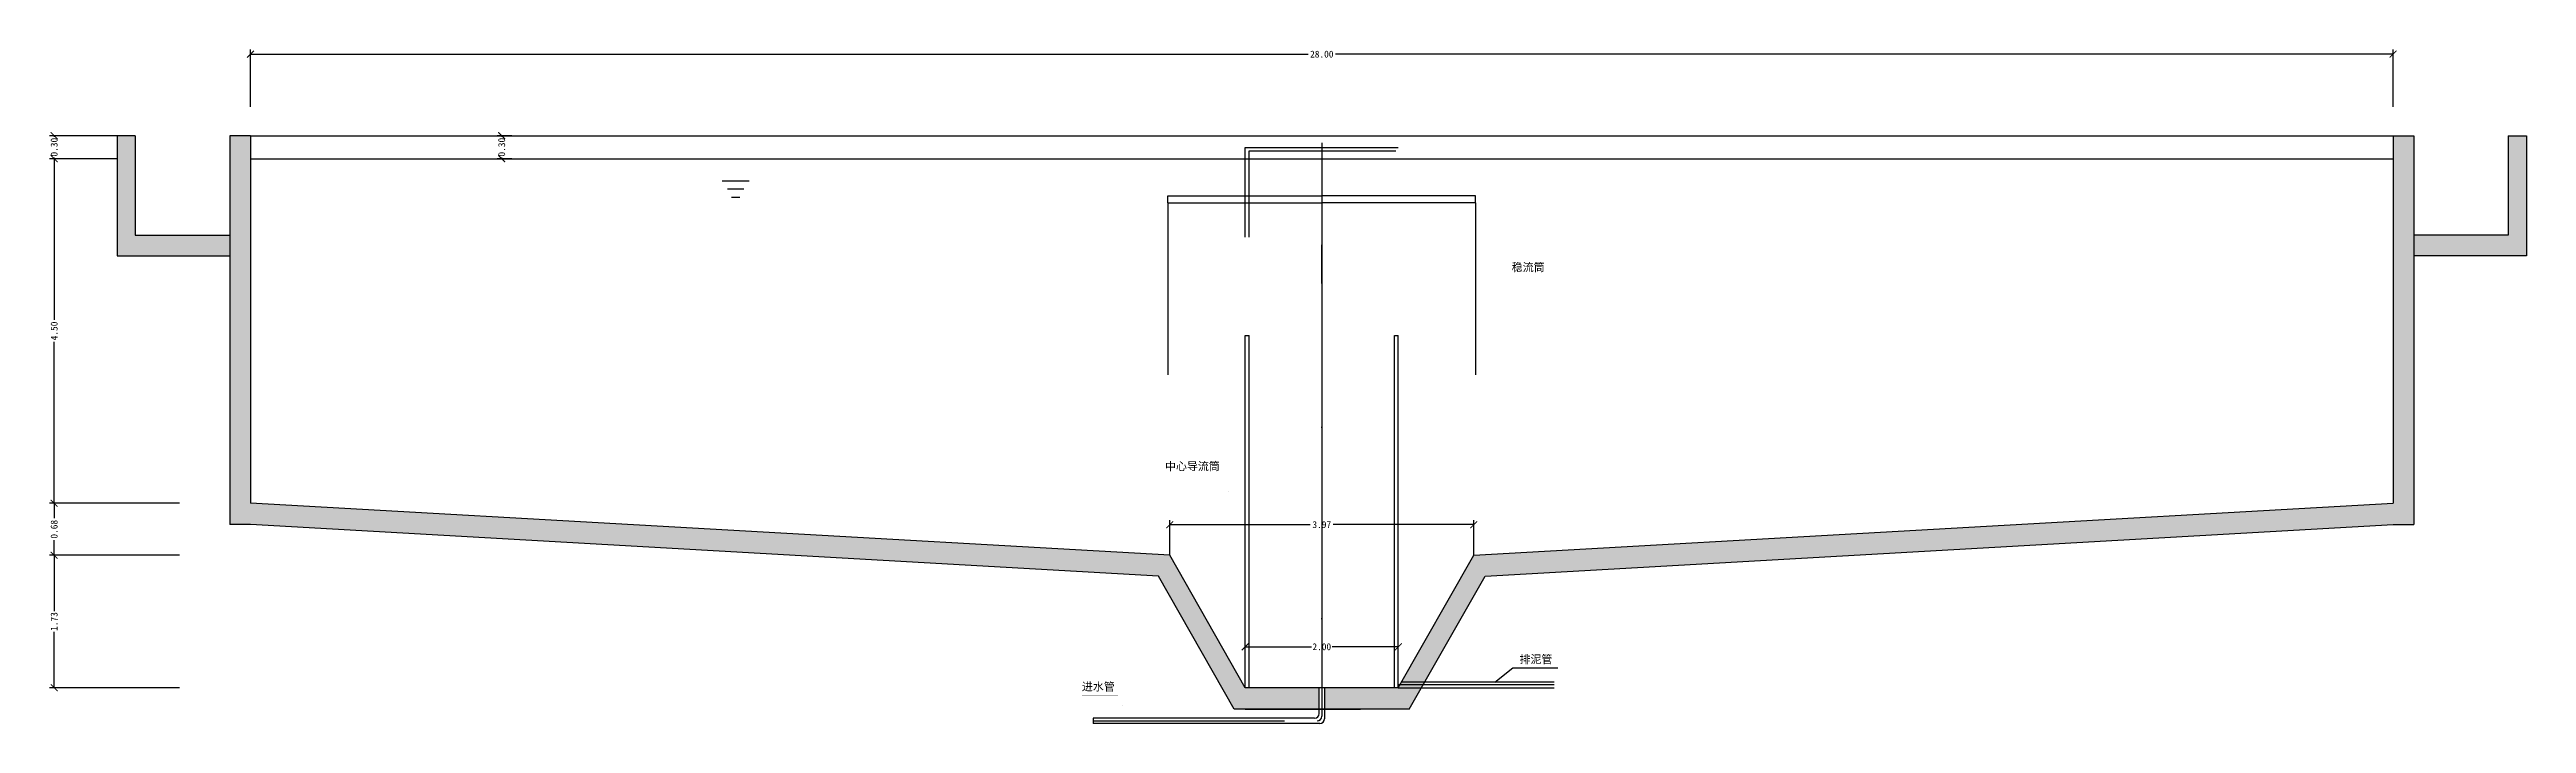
# Model space of a CAD drawing. Header units: inches. Extents: x -375394 to -242034, y -156040 to -122674.
# Drawn here: x -306058 to -273689, y -134335 to -125534 of the extents above; entities that cross this region are included whole.
import ezdxf

# ---------------------------------------------------------------- set-up
doc = ezdxf.new("R2010")
doc.units = ezdxf.units.IN
doc.header["$MEASUREMENT"] = 0
doc.linetypes.add('DASHDOT', pattern=[1, 0.5, -0.25, 0, -0.25])
doc.linetypes.add('DASHDOT2', pattern=[0.5, 0.25, -0.125, 0, -0.125])
doc.dimstyles.get("Standard").update_dxf_attribs({"dimtxt": 0.18, "dimasz": 0.18, "dimexe": 0.18, "dimexo": 0.0625, "dimgap": 0.09, "dimtad": 0, "dimtih": 1, "dimtoh": 1, "dimdec": 4, "dimzin": 0, "dimdsep": 46, "dimtxsty": 'Standard', "dimcen": 0.09, "dimadec": 0, "dimazin": 0, "dimtfac": 1, "dimtdec": 4, "dimtofl": 0, "dimtmove": 0, "dimatfit": 3, "dimfxl": 1, "dimtolj": 1, "dimtzin": 0, "dimarcsym": 0})

# ---------------------------------------------------------------- blocks, each defined once
blk = doc.blocks.new('_ArchTick')
at = {"color": 0, "linetype": 'ByBlock', "const_width": 0.15}
blk.add_lwpolyline([(-0.5, -0.5), (0.5, 0.5)], dxfattribs=at)
blk = doc.blocks.new('*D181')
at = {"color": 0, "lineweight": -2, "ltscale": 5}
for p, q in [((-306213.11, -126658.736), (-306213.303, -126658.736)), ((-306213.243, -126658.734), (-306213.243, -126658.751)), ((-306213.11, -126659.036), (-306213.303, -126659.036)), ((-306213.243, -126659.037), (-306213.243, -126659.021))]:
    blk.add_line(p, q, dxfattribs=at)
at = {"layer": 'DEFPOINTS', "color": 0, "ltscale": 5}
for p in [(-306213.11, -126658.736), (-306213.243, -126659.036), (-306213.11, -126659.036)]:
    blk.add_point(p, dxfattribs=at)
at = {"color": 0, "lineweight": -2, "ltscale": 5, "xscale": 0.09, "yscale": 0.09, "zscale": 0.09}
for p, rotation in [((-306213.243, -126658.736), 90), ((-306213.243, -126659.036), 270)]:
    blk.add_blockref('_ArchTick', p, dxfattribs=dict(at, rotation=rotation))
at = {"color": 0, "ltscale": 5, "insert": (-306213.243, -126658.886), "char_height": 0.09, "attachment_point": 5, "rotation": 90}
blk.add_mtext('\\A1;0.30', dxfattribs=at)
blk = doc.blocks.new('*D182')
at = {"color": 0, "lineweight": -2, "ltscale": 5}
for p, q in [((-306203.528, -126665.411), (-306202.661, -126665.411)), ((-306203.526, -126665.946), (-306203.526, -126665.351)), ((-306201.525, -126665.411), (-306202.391, -126665.411)), ((-306201.526, -126665.946), (-306201.526, -126665.351))]:
    blk.add_line(p, q, dxfattribs=at)
at = {"layer": 'DEFPOINTS', "color": 0, "ltscale": 5}
for p in [(-306201.526, -126665.411), (-306203.526, -126665.946), (-306201.526, -126665.946)]:
    blk.add_point(p, dxfattribs=at)
at = {"color": 0, "lineweight": -2, "ltscale": 5, "xscale": 0.09, "yscale": 0.09, "zscale": 0.09, "rotation": 180}
blk.add_blockref('_ArchTick', (-306203.526, -126665.411), dxfattribs=at)
at = {"color": 0, "lineweight": -2, "ltscale": 5, "xscale": 0.09, "yscale": 0.09, "zscale": 0.09}
blk.add_blockref('_ArchTick', (-306201.526, -126665.411), dxfattribs=at)
at = {"color": 0, "ltscale": 5, "insert": (-306202.526, -126665.411), "char_height": 0.09, "attachment_point": 5}
blk.add_mtext('\\A1;2.00', dxfattribs=at)
blk = doc.blocks.new('*D183')
at = {"color": 0, "lineweight": -2, "ltscale": 5}
for p, q in [((-306204.513, -126664.216), (-306204.513, -126663.756)), ((-306200.54, -126664.216), (-306200.54, -126663.756)), ((-306204.514, -126663.816), (-306202.676, -126663.816)), ((-306200.538, -126663.816), (-306202.376, -126663.816))]:
    blk.add_line(p, q, dxfattribs=at)
at = {"layer": 'DEFPOINTS', "color": 0, "ltscale": 5}
for p in [(-306204.513, -126663.816), (-306204.513, -126664.216), (-306200.54, -126664.216)]:
    blk.add_point(p, dxfattribs=at)
at = {"color": 0, "lineweight": -2, "ltscale": 5, "xscale": 0.09, "yscale": 0.09, "zscale": 0.09, "rotation": 180}
blk.add_blockref('_ArchTick', (-306204.513, -126663.816), dxfattribs=at)
at = {"color": 0, "lineweight": -2, "ltscale": 5, "xscale": 0.09, "yscale": 0.09, "zscale": 0.09}
blk.add_blockref('_ArchTick', (-306200.54, -126663.816), dxfattribs=at)
at = {"color": 0, "ltscale": 5, "insert": (-306202.526, -126663.816), "char_height": 0.09, "attachment_point": 5}
blk.add_mtext('\\A1;3.97', dxfattribs=at)
blk = doc.blocks.new('cdc')
at = {"ltscale": 5}
h = blk.add_hatch(dxfattribs=at)
h.set_pattern_fill('AR-CONC', color=256, scale=0.03, style=0)
h.set_pattern_definition([(50, (0, 0), (0.21517805478, -0.018825640495), [0.0225, -0.2475]), (355, (0, 0), (-0.04162540008, 0.22565764011), [0.018, -0.198]), (100.4514, (0.01793, -0.00157), (0.17355281451, 0.20683186262), [0.019122057, -0.2103426336]), (46.1842, (0, 0.06), (0.32017231459, -0.0496557043), [0.03375, -0.37125]), (96.6356, (0.02668, 0.05586), (0.28039881166, 0.29223536127), [0.0286830864, -0.3155139]), (351.1842, (0, 0.06), (0.28039858354, 0.29223558028), [0.027, -0.297]), (21, (0.03, 0.045), (0.17907211564, -0.1207856672), [0.0225, -0.2475]), (326, (0.03, 0.045), (0.07299459958, 0.21754501351), [0.018, -0.198]), (71.4514, (0.04492, 0.03493), (0.25206678857, 0.09675914901), [0.019122057, -0.2103426336]), (37.5, (0, 0), (0.003647956595, 0.09986815615), [0, -0.1956, 0, -0.201, 0, -0.19875]), (7.5, (0, 0), (0.078920861233, 0.118323513565), [0, -0.1146, 0, -0.1911, 0, -0.07575]), (327.5, (-0.0669, 0), (0.160146730852, -0.00676646152), [0, -0.075, 0, -0.234, 0, -0.3105]), (317.5, (-0.0969, 0), (0.1749558508, 0.0300314947), [0, -0.0975, 0, -0.1554, 0, -0.2205])])
h.paths.add_polyline_path([(-306216.796, -126660.036), (-306218.032, -126660.036), (-306218.032, -126658.736), (-306218.27, -126658.736), (-306218.27, -126660.307), (-306216.796, -126660.307)])
h.paths.add_polyline_path([(-306216.526, -126659.036), (-306216.526, -126658.736), (-306216.796, -126658.736), (-306216.796, -126663.815), (-306216.526, -126663.815), (-306204.661, -126664.487), (-306203.669, -126666.225), (-306202.56, -126666.225), (-306202.56, -126665.946), (-306203.526, -126665.946), (-306204.513, -126664.216), (-306216.526, -126663.536)])
h.paths.add_polyline_path([(-306201.224, -126665.946), (-306201.526, -126665.946), (-306202.492, -126665.946), (-306202.492, -126666.225), (-306202.019, -126666.225), (-306201.383, -126666.225)])
h = blk.add_hatch(dxfattribs=at)
h.set_pattern_fill('AR-CONC', color=256, scale=0.03, style=0)
h.set_pattern_definition([(130, (-612405.05217, 0), (-0.21517805478, -0.018825640495), [0.0225, -0.2475]), (185, (-612405.05217, 0), (0.04162540008, 0.22565764011), [0.018, -0.198]), (79.5486, (-612405.0701, -0.00157), (-0.17355281451, 0.20683186262), [0.019122057, -0.2103426336]), (133.8158, (-612405.05217, 0.06), (-0.32017231459, -0.0496557043), [0.03375, -0.37125]), (83.3644, (-612405.07885, 0.05586), (-0.28039881166, 0.29223536127), [0.0286830864, -0.3155139]), (188.8158, (-612405.05217, 0.06), (-0.28039858354, 0.29223558028), [0.027, -0.297]), (159, (-612405.08217, 0.045), (-0.17907211564, -0.1207856672), [0.0225, -0.2475]), (214, (-612405.08217, 0.045), (-0.07299459958, 0.21754501351), [0.018, -0.198]), (108.5486, (-612405.09709, 0.03493), (-0.25206678857, 0.09675914901), [0.019122057, -0.2103426336]), (142.5, (-612405.05217, 0), (-0.003647956595, 0.09986815615), [0, -0.1956, 0, -0.201, 0, -0.19875]), (172.5, (-612405.05217, 0), (-0.078920861233, 0.118323513565), [0, -0.1146, 0, -0.1911, 0, -0.07575]), (212.5, (-612404.98527, 0), (-0.160146730852, -0.00676646152), [0, -0.075, 0, -0.234, 0, -0.3105]), (222.5, (-612404.95527, 0), (-0.1749558508, 0.0300314947), [0, -0.0975, 0, -0.1554, 0, -0.2205])])
h.paths.add_polyline_path([(-306188.256, -126660.036), (-306187.02, -126660.036), (-306187.02, -126658.736), (-306186.783, -126658.736), (-306186.783, -126660.307), (-306188.256, -126660.307)])
h.paths.add_polyline_path([(-306188.526, -126659.036), (-306188.526, -126658.736), (-306188.256, -126658.736), (-306188.256, -126663.815), (-306188.526, -126663.815), (-306200.392, -126664.487), (-306201.383, -126666.225), (-306202.492, -126666.225), (-306202.492, -126665.946), (-306201.526, -126665.946), (-306200.54, -126664.216), (-306188.526, -126663.536)])
h.paths.add_polyline_path([(-306203.828, -126665.946), (-306203.526, -126665.946), (-306202.56, -126665.946), (-306202.56, -126666.225), (-306203.034, -126666.225), (-306203.669, -126666.225)])
for p, q in [((-306216.526, -126658.359), (-306216.526, -126657.611)), ((-306188.526, -126658.359), (-306188.526, -126657.611)), ((-306216.528, -126657.671), (-306202.706, -126657.671)), ((-306188.525, -126657.671), (-306202.346, -126657.671)), ((-306218.27, -126658.736), (-306219.152, -126658.736)), ((-306219.092, -126658.734), (-306219.092, -126658.751)), ((-306218.032, -126658.736), (-306218.27, -126658.736)), ((-306218.27, -126658.736), (-306218.27, -126660.307)), ((-306218.032, -126658.736), (-306218.032, -126660.036)), ((-306216.526, -126658.736), (-306216.796, -126658.736)), ((-306216.526, -126658.736), (-306216.796, -126658.736)), ((-306216.796, -126658.736), (-306216.796, -126663.815)), ((-306216.526, -126658.736), (-306216.526, -126659.036)), ((-306216.526, -126658.736), (-306188.526, -126658.736)), ((-306203.526, -126660.06), (-306203.526, -126658.889)), ((-306203.526, -126658.889), (-306201.526, -126658.889)), ((-306203.475, -126658.933), (-306201.56, -126658.933)), ((-306203.475, -126660.06), (-306203.475, -126658.933)), ((-306202.526, -126658.827), (-306202.526, -126666.318)), ((-306188.526, -126658.736), (-306188.526, -126663.536)), ((-306188.526, -126658.736), (-306188.256, -126658.736)), ((-306188.526, -126658.736), (-306188.256, -126658.736)), ((-306188.526, -126658.736), (-306188.256, -126658.736)), ((-306188.526, -126658.736), (-306188.256, -126658.736)), ((-306188.256, -126658.736), (-306188.256, -126663.815)), ((-306187.02, -126658.736), (-306186.783, -126658.736)), ((-306187.02, -126658.736), (-306187.02, -126660.036)), ((-306186.783, -126658.736), (-306186.783, -126660.307)), ((-306218.27, -126659.036), (-306219.152, -126659.036)), ((-306218.27, -126659.036), (-306219.152, -126659.036)), ((-306219.092, -126659.037), (-306219.092, -126659.021)), ((-306219.092, -126659.034), (-306219.092, -126661.143)), ((-306216.526, -126659.036), (-306188.526, -126659.036)), ((-306216.526, -126659.036), (-306216.526, -126663.536)), ((-306210.364, -126659.326), (-306210.008, -126659.326)), ((-306210.293, -126659.432), (-306210.079, -126659.432)), ((-306210.239, -126659.538), (-306210.132, -126659.538)), ((-306204.536, -126659.614), (-306204.536, -126659.523)), ((-306204.536, -126659.523), (-306202.526, -126659.523)), ((-306200.516, -126659.523), (-306202.526, -126659.523)), ((-306200.516, -126659.614), (-306200.516, -126659.523)), ((-306204.536, -126659.614), (-306202.526, -126659.614)), ((-306204.536, -126659.614), (-306204.536, -126661.86)), ((-306200.516, -126659.614), (-306202.526, -126659.614)), ((-306200.516, -126659.614), (-306200.516, -126661.86)), ((-306218.032, -126660.036), (-306216.796, -126660.036)), ((-306187.02, -126660.036), (-306188.256, -126660.036)), ((-306218.27, -126660.307), (-306216.796, -126660.307)), ((-306186.783, -126660.307), (-306188.256, -126660.307)), ((-306219.092, -126663.537), (-306219.092, -126661.428)), ((-306203.526, -126665.946), (-306203.526, -126661.347)), ((-306203.526, -126661.347), (-306203.475, -126661.347)), ((-306203.475, -126665.946), (-306203.475, -126661.347)), ((-306201.577, -126665.946), (-306201.577, -126661.347)), ((-306201.577, -126661.347), (-306201.526, -126661.347)), ((-306201.526, -126665.946), (-306201.526, -126661.347)), ((-306217.456, -126663.536), (-306219.152, -126663.536)), ((-306217.456, -126663.536), (-306219.152, -126663.536)), ((-306219.092, -126663.534), (-306219.092, -126663.733)), ((-306204.513, -126664.216), (-306216.526, -126663.536)), ((-306200.54, -126664.216), (-306188.526, -126663.536)), ((-306219.092, -126664.217), (-306219.092, -126664.018)), ((-306216.526, -126663.815), (-306216.796, -126663.815)), ((-306204.661, -126664.487), (-306216.526, -126663.815)), ((-306200.392, -126664.487), (-306188.526, -126663.815)), ((-306188.526, -126663.815), (-306188.256, -126663.815)), ((-306217.456, -126664.216), (-306219.152, -126664.216)), ((-306217.456, -126664.216), (-306219.152, -126664.216)), ((-306219.092, -126664.214), (-306219.092, -126664.946)), ((-306203.526, -126665.946), (-306204.513, -126664.216)), ((-306201.526, -126665.946), (-306200.54, -126664.216)), ((-306203.669, -126666.225), (-306204.661, -126664.487)), ((-306201.383, -126666.225), (-306200.392, -126664.487)), ((-306219.092, -126665.947), (-306219.092, -126665.216)), ((-306200.263, -126665.875), (-306200.028, -126665.684)), ((-306200.028, -126665.684), (-306199.442, -126665.684)), ((-306217.456, -126665.946), (-306219.152, -126665.946)), ((-306202.526, -126665.946), (-306203.526, -126665.946)), ((-306201.526, -126665.946), (-306203.034, -126665.946)), ((-306202.56, -126666.284), (-306202.56, -126665.946)), ((-306202.492, -126665.946), (-306202.492, -126666.352)), ((-306201.526, -126665.946), (-306199.489, -126665.946)), ((-306199.489, -126665.875), (-306201.485, -126665.875)), ((-306202.62, -126666.344), (-306205.513, -126666.344)), ((-306205.513, -126666.344), (-306205.513, -126666.412)), ((-306202.526, -126666.225), (-306203.669, -126666.225)), ((-306203.526, -126666.225), (-306202.019, -126666.225)), ((-306201.383, -126666.225), (-306203.034, -126666.225)), ((-306202.552, -126666.412), (-306205.513, -126666.412))]:
    blk.add_line(p, q, dxfattribs=at)
at = {"linetype": 'DASHDOT', "ltscale": 5}
for p, q in [((-306202.526, -126660.666), (-306202.526, -126660.16)), ((-306199.489, -126665.91), (-306201.526, -126665.91)), ((-306205.513, -126666.378), (-306202.586, -126666.378))]:
    blk.add_line(p, q, dxfattribs=at)
at = {"linetype": 'DASHDOT2', "ltscale": 5}
blk.add_line((-306202.526, -126660.666), (-306202.526, -126666.25), dxfattribs=at)
at = {"ltscale": 5, "const_width": 0.0000163}
for points in [[(-306200.516, -126660.849), (-306200.153, -126660.654), (-306199.531, -126660.654)], [(-306203.526, -126663.735), (-306203.822, -126663.25), (-306204.532, -126663.25)], [(-306205.106, -126666.216), (-306205.188, -126666.043), (-306205.659, -126666.043)]]:
    blk.add_lwpolyline(points, dxfattribs=at)
at = {"ltscale": 5}
for centre in [(-306202.62, -126666.284), (-306202.586, -126666.318), (-306202.552, -126666.352)]:
    blk.add_arc(centre, 0.06, 270, 0, dxfattribs=at)
at = {"ltscale": 5, "xscale": 0.09, "yscale": 0.09, "zscale": 0.09}
for p, rotation in [((-306216.526, -126657.671), 180), ((-306219.092, -126658.736), 90), ((-306219.092, -126659.036), 270), ((-306219.092, -126659.036), 90), ((-306219.092, -126663.536), 270), ((-306219.092, -126663.536), 90), ((-306219.092, -126664.216), 270), ((-306219.092, -126664.216), 90), ((-306219.092, -126665.946), 270)]:
    blk.add_blockref('_ArchTick', p, dxfattribs=dict(at, rotation=rotation))
blk.add_blockref('_ArchTick', (-306188.526, -126657.671), dxfattribs=at)
at = {"ltscale": 5, "insert": (-306202.526, -126657.671), "char_height": 0.09, "attachment_point": 5}
blk.add_mtext('\\A1;28.00', dxfattribs=at)
at = {"ltscale": 5, "char_height": 0.09, "attachment_point": 5, "rotation": 90}
for s, insert in [('\\A1;0.30', (-306219.092, -126658.886)), ('\\A1;4.50', (-306219.092, -126661.286)), ('\\A1;0.68', (-306219.092, -126663.876)), ('\\A1;1.73', (-306219.092, -126665.081))]:
    blk.add_mtext(s, dxfattribs=dict(at, insert=insert))
at = {"ltscale": 5, "char_height": 0.105, "width": 79.46447, "attachment_point": 1}
for s, insert in [('{\\fSimSun|b0|i0|c134|p2;稳流筒}', (-306200.044, -126660.402)), ('{\\fSimSun|b0|i0|c134|p2;中心导流筒}', (-306204.575, -126663.001)), ('{\\fSimSun|b0|i0|c134|p2;排泥管}', (-306199.942, -126665.522)), ('{\\fSimSun|b0|i0|c134|p2;进水管}', (-306205.661, -126665.879))]:
    blk.add_mtext(s, dxfattribs=dict(at, insert=insert))
at = {"ltscale": 5}
dim = blk.add_linear_dim(base=(-306213.243, -126659.036), p1=(-306213.11, -126658.736), p2=(-306213.11, -126659.036), angle=90, dimstyle='Standard', override={"dimscale": 0.03, "dimtxt": 3, "dimasz": 3, "dimexe": 2, "dimexo": 0, "dimgap": 0.5, "dimtih": 0, "dimdec": 2, "dimblk": 'ArchTick', "dimcen": 1, "dimdle": 0.05, "dimtdec": 2, "dimldrblk": 'ArchTick'}, dxfattribs=at)
dim.commit()
dim.dimension.update_dxf_attribs({"geometry": '*D181', "text_midpoint": (-306213.243, -126658.886)})
for base, p1, p2, picture, middle in [((-306204.513, -126663.816), (-306200.54, -126664.216), (-306204.513, -126664.216), '*D183', (-306202.526, -126663.816)), ((-306201.526, -126665.411), (-306203.526, -126665.946), (-306201.526, -126665.946), '*D182', (-306202.526, -126665.411))]:
    dim = blk.add_linear_dim(base=base, p1=p1, p2=p2, dimstyle='Standard', override={"dimscale": 0.03, "dimtxt": 3, "dimasz": 3, "dimexe": 2, "dimexo": 0, "dimgap": 0.5, "dimtih": 0, "dimdec": 2, "dimblk": 'ArchTick', "dimcen": 1, "dimdle": 0.05, "dimtdec": 2, "dimldrblk": 'ArchTick'}, dxfattribs=at)
    dim.commit()
    dim.dimension.update_dxf_attribs({"geometry": picture, "text_midpoint": middle})

msp = doc.modelspace()

# ---------------------------------------------------------------- block references
at = {"xscale": 1000, "yscale": 1000, "zscale": 1000}
msp.add_blockref('cdc', (305913094, 126532077), dxfattribs=at)

doc.saveas('drawing.dxf')
